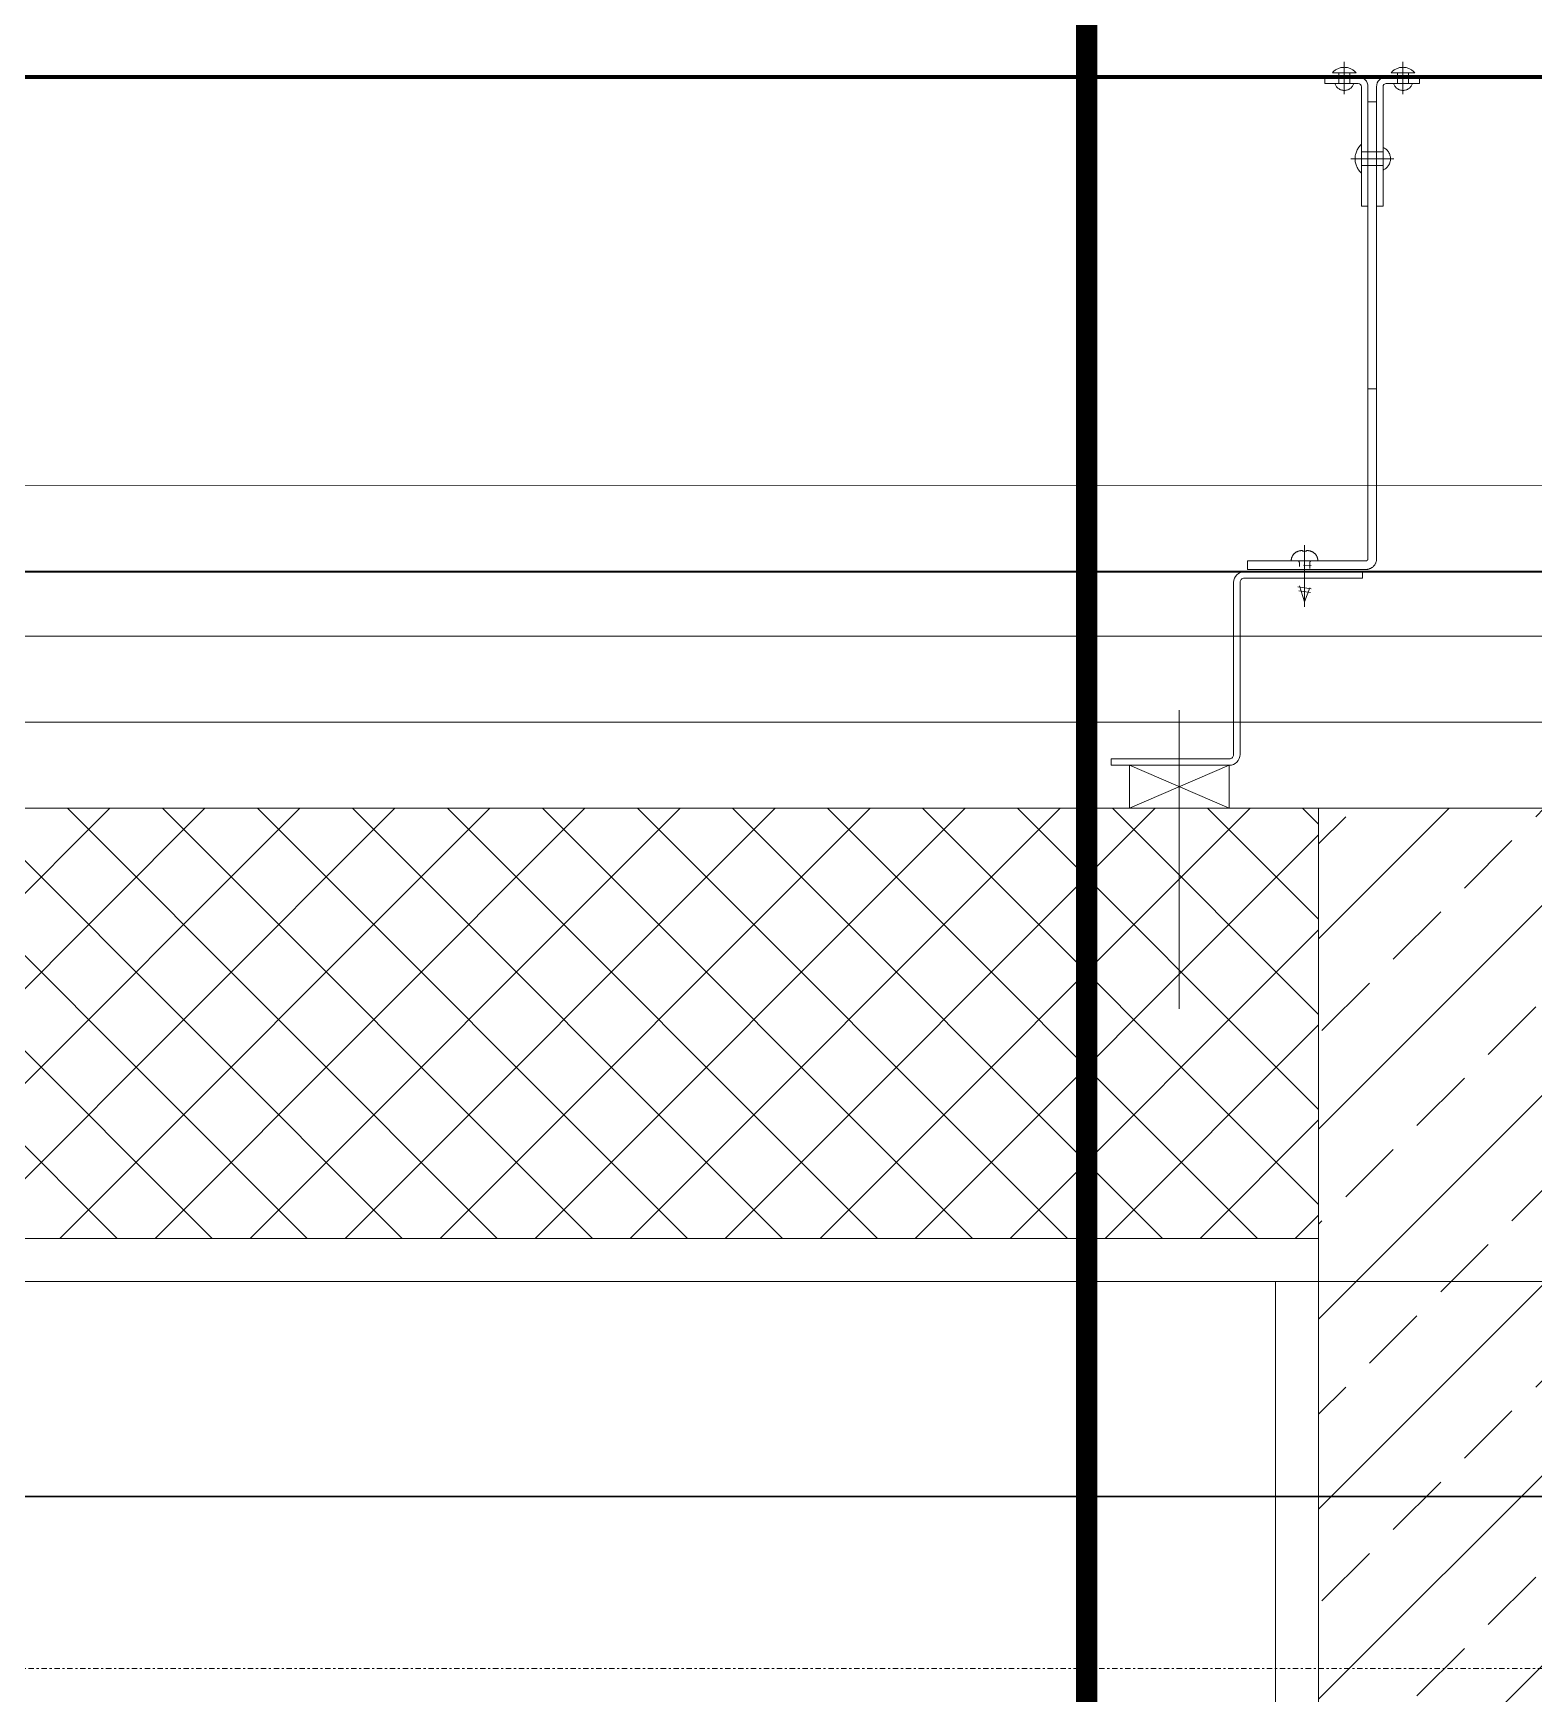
# Model space of a CAD drawing. Extents: x -1439 to 23780, y -1362 to 4476.
# Drawn here: x 21057.7 to 21127.5, y 2783.8 to 2861 of the extents above; entities that cross this region are included whole.
import ezdxf

# ---------------------------------------------------------------- set-up
doc = ezdxf.new("R2010")
doc.units = 0
doc.header["$MEASUREMENT"] = 0
doc.linetypes.add('Audi$0$DASHDOT2', pattern=[0.5, 0.25, -0.125, 0, -0.125])
doc.linetypes.add('Audi$0$HIDDEN2', pattern=[4.7625, 3.175, -1.5875])
doc.layers.get('0').update_dxf_attribs({"color": 9, "lineweight": 9})
for name, color, linetype, lineweight in [('Audi$0$00', 8, 'Continuous', 9), ('Audi$0$01', 8, 'Continuous', 9), ('Audi$0$06D', 8, 'Continuous', 9), ('Audi$0$09W', 8, 'Continuous', 9), ('Audi$0$10', 8, 'Continuous', 9), ('Audi$0$14', 8, 'Continuous', 9), ('Audi$0$21', 8, 'Continuous', 9), ('Audi$0$24', 8, 'Audi$0$DASHDOT2', 9), ('Audi$0$33', 8, 'Audi$0$BATTING', 9), ('Audi$0$35', 8, 'Continuous', 9), ('E-KABLO', 7, 'Continuous', 30)]:
    doc.layers.add(name, color=color, linetype=linetype, lineweight=lineweight)
doc.linetypes.add('Audi$0$BATTING', pattern='A,0.0001,-0.1,[134,ltypeshp.shx,S=0.1,R=0,X=-0.1,Y=0],-0.2,[134,ltypeshp.shx,S=0.1,R=180,X=0.1,Y=0],-0.1', length=0.4001)

# ---------------------------------------------------------------- blocks, each defined once
blk = doc.blocks.new('Audi$0$p-kolon_80x80')
at = {"layer": 'Audi$0$09W'}
h = blk.add_hatch(dxfattribs=at)
h.set_pattern_fill('ANSI33', color=256, scale=25, style=0)
h.set_pattern_definition([(45, (-1222.5, -385), (-4.419417, 4.419417), []), (45, (-1218.0806, -385), (-4.419417, 4.419417), [3.125, -1.5625])])
h.paths.add_polyline_path([(-40, -40), (40, -40), (40, 40), (-40, 40)])
blk.add_lwpolyline([(-40, -40), (40, -40), (40, 40), (-40, 40)], close=True)
blk = doc.blocks.new('Audi$0$P-AKS_AUDI')
at = {"layer": 'Audi$0$24'}
blk.add_lwpolyline([(-3840, 0), (360, 0)], dxfattribs=at)
blk = doc.blocks.new('Audi$0$p- alum kaplama profil')
at = {"lineweight": 13}
blk.add_lwpolyline([(7.116, 12.591), (7.116, 26.491)], dxfattribs=at)
at = {"lineweight": 5}
blk.add_lwpolyline([(9.441, 15.16), (4.791, 15.16), (4.791, 17.159), (9.441, 17.159)], close=True, dxfattribs=at)
for points in [[(4.791, 15.16), (9.441, 17.159)], [(9.441, 15.16), (4.791, 17.159)]]:
    blk.add_lwpolyline(points, dxfattribs=at)
at = {"lineweight": 18}
blk.add_lwpolyline([(4.091, 6.157), (-1.409, 6.157), (-1.409, 6.457), (4.091, 6.457, 0.414214), (4.291, 6.657), (4.291, 14.66, -0.414214), (4.791, 15.16), (10.291, 15.16), (10.291, 14.86), (4.791, 14.86, 0.414214), (4.591, 14.66), (4.591, 6.657, -0.414214)], format="xyb", close=True, dxfattribs=at)
blk.add_lwpolyline([(-2.059, 5.556), (-2.059, -2.342), (-2.059, -15.692), (-1.659, -15.692), (-1.659, -2.342), (-1.659, 5.556), (-1.659, 5.561), (-1.658, 5.566), (-1.658, 5.571), (-1.657, 5.576), (-1.656, 5.581), (-1.654, 5.585), (-1.653, 5.59), (-1.651, 5.595), (-1.649, 5.599), (-1.647, 5.604), (-1.644, 5.608), (-1.642, 5.612), (-1.639, 5.616), (-1.636, 5.62), (-1.633, 5.624), (-1.629, 5.627), (-1.626, 5.63), (-1.622, 5.634), (-1.618, 5.637), (-1.614, 5.64), (-1.61, 5.642), (-1.606, 5.645), (-1.601, 5.647), (-1.597, 5.649), (-1.592, 5.651), (-1.588, 5.652), (-1.583, 5.653), (-1.578, 5.654), (-1.573, 5.655), (-1.569, 5.656), (-1.564, 5.656), (-1.559, 5.656), (3.941, 5.656), (3.941, 6.056), (-1.559, 6.056), (-1.583, 6.056), (-1.608, 6.054), (-1.632, 6.051), (-1.656, 6.047), (-1.68, 6.041), (-1.704, 6.035), (-1.727, 6.027), (-1.75, 6.018), (-1.772, 6.008), (-1.794, 5.997), (-1.816, 5.985), (-1.836, 5.972), (-1.857, 5.958), (-1.876, 5.943), (-1.894, 5.927), (-1.912, 5.91), (-1.929, 5.892), (-1.945, 5.874), (-1.96, 5.854), (-1.974, 5.834), (-1.988, 5.813), (-2, 5.792), (-2.011, 5.77), (-2.021, 5.748), (-2.029, 5.725), (-2.037, 5.702), (-2.044, 5.678), (-2.049, 5.654), (-2.053, 5.63), (-2.056, 5.605), (-2.058, 5.581)], close=True)
blk.add_lwpolyline([(-1.659, -2.342), (-2.059, -2.342)])
for points in [[(-2.359, -10.842), (-2.359, -16.392), (-2.359, -16.392, -0.414214), (-2.509, -16.542), (-2.509, -16.542), (-4.059, -16.542), (-4.059, -16.842), (-2.509, -16.842), (-2.509, -16.842, 0.414214), (-2.059, -16.392), (-2.059, -10.842)], [(-1.359, -10.842), (-1.659, -10.842), (-1.659, -16.392, 0.414214), (-1.209, -16.842), (-1.209, -16.842), (0.341, -16.842), (0.341, -16.542), (-1.209, -16.542), (-1.209, -16.542, -0.414214), (-1.359, -16.392), (-1.359, -16.392)]]:
    blk.add_lwpolyline(points, format="xyb", close=True)
for points in [[(1.291, 4.927, -10), (1.291, 7.795, -10)], [(1.606, 6.866, -10), (0.976, 6.956, -10)], [(1.563, 7.053, -10), (1.02, 7.13, -10)], [(1.051, 6.913, -10), (1.291, 7.556, -10)], [(1.531, 6.823, -10), (1.291, 7.556, -10)], [(1.291, 6.157, -10), (1.291, 6.257, -10)], [(0.671, 5.656, -10), (1.911, 5.656, -10)], [(0.671, 5.656, -10), (0.672, 5.637, -10), (0.673, 5.617, -10), (0.675, 5.597, -10), (0.678, 5.578, -10), (0.682, 5.558, -10), (0.686, 5.539, -10), (0.691, 5.52, -10), (0.697, 5.501, -10), (0.704, 5.483, -10), (0.712, 5.464, -10), (0.72, 5.447, -10), (0.73, 5.429, -10), (0.739, 5.412, -10), (0.75, 5.395, -10), (0.761, 5.379, -10), (0.773, 5.363, -10), (0.786, 5.348, -10), (0.799, 5.333, -10), (0.813, 5.319, -10), (0.827, 5.306, -10), (0.842, 5.293, -10), (0.857, 5.28, -10), (0.873, 5.269, -10), (0.89, 5.258, -10), (0.907, 5.247, -10), (0.924, 5.238, -10), (0.942, 5.229, -10), (0.96, 5.221, -10), (0.978, 5.214, -10), (0.997, 5.207, -10), (1.016, 5.201, -10), (1.035, 5.196, -10)], [(0.961, 5.656, -10), (0.966, 5.657, -10), (0.97, 5.657, -10), (0.974, 5.657, -10), (0.979, 5.658, -10), (0.983, 5.659, -10), (0.987, 5.66, -10), (0.992, 5.662, -10), (0.996, 5.663, -10), (1, 5.665, -10), (1.004, 5.667, -10), (1.008, 5.669, -10), (1.011, 5.672, -10), (1.015, 5.674, -10), (1.018, 5.677, -10), (1.022, 5.68, -10), (1.025, 5.683, -10), (1.028, 5.686, -10), (1.031, 5.689, -10), (1.034, 5.693, -10), (1.036, 5.696, -10), (1.038, 5.7, -10), (1.041, 5.704, -10), (1.043, 5.708, -10), (1.044, 5.712, -10), (1.046, 5.716, -10), (1.047, 5.72, -10), (1.049, 5.725, -10), (1.05, 5.729, -10), (1.05, 5.733, -10), (1.051, 5.738, -10), (1.051, 5.742, -10), (1.051, 5.746, -10)], [(1.335, 5.855, -10), (0.976, 5.876, -10)], [(1.051, 5.833, -10), (1.051, 6.013, -10)], [(1.051, 5.746, -10), (1.051, 5.833, -10)], [(1.531, 5.746, -10), (1.531, 5.923, -10)], [(1.531, 5.746, -10), (1.531, 5.742, -10), (1.532, 5.738, -10), (1.532, 5.733, -10), (1.533, 5.729, -10), (1.534, 5.725, -10), (1.535, 5.72, -10), (1.537, 5.716, -10), (1.538, 5.712, -10), (1.54, 5.708, -10), (1.542, 5.704, -10), (1.544, 5.7, -10), (1.546, 5.696, -10), (1.549, 5.693, -10), (1.552, 5.689, -10), (1.555, 5.686, -10), (1.558, 5.683, -10), (1.561, 5.68, -10), (1.564, 5.677, -10), (1.568, 5.674, -10), (1.571, 5.672, -10), (1.575, 5.669, -10), (1.579, 5.667, -10), (1.583, 5.665, -10), (1.587, 5.663, -10), (1.591, 5.662, -10), (1.595, 5.66, -10), (1.599, 5.659, -10), (1.604, 5.658, -10), (1.608, 5.657, -10), (1.612, 5.657, -10), (1.617, 5.657, -10), (1.621, 5.656, -10)], [(1.548, 5.196, -10), (1.567, 5.201, -10), (1.586, 5.207, -10), (1.604, 5.214, -10), (1.623, 5.221, -10), (1.641, 5.229, -10), (1.659, 5.238, -10), (1.676, 5.247, -10), (1.693, 5.258, -10), (1.709, 5.269, -10), (1.725, 5.28, -10), (1.741, 5.293, -10), (1.755, 5.306, -10), (1.77, 5.319, -10), (1.784, 5.333, -10), (1.797, 5.348, -10), (1.809, 5.363, -10), (1.821, 5.379, -10), (1.833, 5.395, -10), (1.843, 5.412, -10), (1.853, 5.429, -10), (1.862, 5.447, -10), (1.871, 5.464, -10), (1.878, 5.483, -10), (1.885, 5.501, -10), (1.891, 5.52, -10), (1.896, 5.539, -10), (1.901, 5.558, -10), (1.905, 5.578, -10), (1.908, 5.597, -10), (1.91, 5.617, -10), (1.911, 5.637, -10), (1.911, 5.656, -10)], [(1.035, 5.196, -10), (1.04, 5.195, -10), (1.045, 5.194, -10), (1.05, 5.193, -10), (1.056, 5.192, -10), (1.061, 5.191, -10), (1.066, 5.189, -10), (1.071, 5.188, -10), (1.077, 5.187, -10), (1.082, 5.186, -10), (1.087, 5.185, -10), (1.092, 5.184, -10), (1.098, 5.183, -10), (1.103, 5.182, -10), (1.108, 5.182, -10), (1.113, 5.181, -10), (1.119, 5.18, -10), (1.124, 5.179, -10), (1.129, 5.178, -10), (1.135, 5.178, -10), (1.14, 5.177, -10), (1.145, 5.176, -10), (1.151, 5.175, -10), (1.156, 5.175, -10), (1.161, 5.174, -10), (1.167, 5.173, -10), (1.172, 5.173, -10), (1.177, 5.172, -10), (1.182, 5.172, -10), (1.188, 5.171, -10), (1.193, 5.171, -10), (1.198, 5.17, -10), (1.204, 5.17, -10)], [(1.204, 5.17, -10), (1.204, 5.204, -10)], [(1.379, 5.204, -10), (1.204, 5.204, -10)], [(1.379, 5.17, -10), (1.379, 5.204, -10)], [(1.379, 5.17, -10), (1.384, 5.17, -10), (1.389, 5.171, -10), (1.395, 5.171, -10), (1.4, 5.172, -10), (1.405, 5.172, -10), (1.411, 5.173, -10), (1.416, 5.173, -10), (1.421, 5.174, -10), (1.427, 5.175, -10), (1.432, 5.175, -10), (1.437, 5.176, -10), (1.443, 5.177, -10), (1.448, 5.178, -10), (1.453, 5.178, -10), (1.459, 5.179, -10), (1.464, 5.18, -10), (1.469, 5.181, -10), (1.474, 5.182, -10), (1.48, 5.182, -10), (1.485, 5.183, -10), (1.49, 5.184, -10), (1.495, 5.185, -10), (1.501, 5.186, -10), (1.506, 5.187, -10), (1.511, 5.188, -10), (1.516, 5.189, -10), (1.522, 5.191, -10), (1.527, 5.192, -10), (1.532, 5.193, -10), (1.537, 5.194, -10), (1.543, 5.195, -10), (1.548, 5.196, -10)], [(-2.859, -13.042, 0), (-0.859, -13.042, 0)], [(-2.359, -12.517, 0), (-2.396, -12.535, 0), (-2.433, -12.555, 0), (-2.468, -12.578, 0), (-2.501, -12.603, 0), (-2.532, -12.631, 0), (-2.561, -12.661, 0), (-2.588, -12.693, 0), (-2.612, -12.727, 0), (-2.634, -12.763, 0), (-2.653, -12.8, 0), (-2.669, -12.838, 0), (-2.682, -12.878, 0), (-2.693, -12.918, 0), (-2.701, -12.959, 0), (-2.705, -13, 0), (-2.707, -13.042, 0), (-2.705, -13.084, 0), (-2.701, -13.125, 0), (-2.693, -13.166, 0), (-2.682, -13.207, 0), (-2.669, -13.246, 0), (-2.653, -13.284, 0), (-2.634, -13.321, 0), (-2.612, -13.357, 0), (-2.588, -13.391, 0), (-2.561, -13.423, 0), (-2.532, -13.453, 0), (-2.501, -13.481, 0), (-2.468, -13.506, 0), (-2.433, -13.529, 0), (-2.396, -13.549, 0), (-2.359, -13.567, 0)], [(-2.359, -13.042, 0), (-2.359, -12.517, 0)], [(-2.359, -13.042, 0), (-2.359, -12.727, 0)], [(-2.359, -12.727, 0), (-2.359, -13.042, 0)], [(-1.359, -12.727, 0), (-2.359, -12.727, 0)], [(-2.359, -13.042, 0), (-2.359, -13.357, 0)], [(-2.359, -13.042, 0), (-2.359, -13.567, 0)], [(-2.359, -13.357, 0), (-2.359, -13.042, 0)], [(-1.359, -13.042, 0), (-1.359, -12.367, 0)], [(-1.359, -13.717, 0), (-1.324, -13.684, 0), (-1.292, -13.65, 0), (-1.261, -13.614, 0), (-1.232, -13.576, 0), (-1.205, -13.537, 0), (-1.18, -13.496, 0), (-1.158, -13.454, 0), (-1.137, -13.411, 0), (-1.119, -13.367, 0), (-1.103, -13.323, 0), (-1.09, -13.277, 0), (-1.079, -13.231, 0), (-1.07, -13.184, 0), (-1.064, -13.137, 0), (-1.06, -13.09, 0), (-1.059, -13.042, 0), (-1.06, -12.995, 0), (-1.064, -12.947, 0), (-1.07, -12.9, 0), (-1.079, -12.853, 0), (-1.09, -12.807, 0), (-1.103, -12.761, 0), (-1.119, -12.717, 0), (-1.137, -12.673, 0), (-1.158, -12.63, 0), (-1.18, -12.588, 0), (-1.205, -12.547, 0), (-1.232, -12.508, 0), (-1.261, -12.471, 0), (-1.292, -12.434, 0), (-1.324, -12.4, 0), (-1.359, -12.367, 0)], [(-1.359, -13.042, 0), (-1.359, -13.717, 0)], [(-1.359, -13.357, 0), (-2.359, -13.357, 0)], [(-3.286, -17.542, 0), (-3.286, -16.042, 0)], [(-0.556, -17.542, 0), (-0.556, -16.042, 0)], [(-2.846, -16.542, 0), (-2.858, -16.507, 0), (-2.872, -16.474, 0), (-2.89, -16.442, 0), (-2.91, -16.411, 0), (-2.932, -16.382, 0), (-2.957, -16.355, 0), (-2.983, -16.33, 0), (-3.012, -16.307, 0), (-3.042, -16.286, 0), (-3.074, -16.268, 0), (-3.107, -16.252, 0), (-3.141, -16.239, 0), (-3.177, -16.229, 0), (-3.213, -16.222, 0), (-3.249, -16.218, 0), (-3.286, -16.216, 0), (-3.322, -16.218, 0), (-3.358, -16.222, 0), (-3.394, -16.229, 0), (-3.43, -16.239, 0), (-3.464, -16.252, 0), (-3.497, -16.268, 0), (-3.529, -16.286, 0), (-3.559, -16.307, 0), (-3.588, -16.33, 0), (-3.614, -16.355, 0), (-3.639, -16.382, 0), (-3.661, -16.411, 0), (-3.681, -16.442, 0), (-3.699, -16.474, 0), (-3.713, -16.507, 0), (-3.726, -16.542, 0)], [(-3.286, -16.542, 0), (-3.726, -16.542, 0)], [(-3.286, -16.542, 0), (-3.546, -16.542, 0)], [(-3.546, -16.542, 0), (-3.286, -16.542, 0)], [(-3.546, -17.042, 0), (-3.546, -16.542, 0)], [(-3.286, -16.542, 0), (-2.846, -16.542, 0)], [(-3.286, -16.542, 0), (-3.026, -16.542, 0)], [(-3.026, -16.542, 0), (-3.286, -16.542, 0)], [(-3.026, -17.042, 0), (-3.026, -16.542, 0)], [(-0.996, -16.542, 0), (-0.984, -16.507, 0), (-0.969, -16.474, 0), (-0.952, -16.442, 0), (-0.932, -16.411, 0), (-0.909, -16.382, 0), (-0.885, -16.355, 0), (-0.858, -16.33, 0), (-0.83, -16.307, 0), (-0.799, -16.286, 0), (-0.768, -16.268, 0), (-0.734, -16.252, 0), (-0.7, -16.239, 0), (-0.665, -16.229, 0), (-0.629, -16.222, 0), (-0.592, -16.218, 0), (-0.556, -16.216, 0), (-0.519, -16.218, 0), (-0.483, -16.222, 0), (-0.447, -16.229, 0), (-0.412, -16.239, 0), (-0.377, -16.252, 0), (-0.344, -16.268, 0), (-0.312, -16.286, 0), (-0.282, -16.307, 0), (-0.254, -16.33, 0), (-0.227, -16.355, 0), (-0.202, -16.382, 0), (-0.18, -16.411, 0), (-0.16, -16.442, 0), (-0.143, -16.474, 0), (-0.128, -16.507, 0), (-0.116, -16.542, 0)], [(-0.556, -16.542, 0), (-0.996, -16.542, 0)], [(-0.556, -16.542, 0), (-0.816, -16.542, 0)], [(-0.816, -16.542, 0), (-0.556, -16.542, 0)], [(-0.816, -17.042, 0), (-0.816, -16.542, 0)], [(-0.556, -16.542, 0), (-0.296, -16.542, 0)], [(-0.556, -16.542, 0), (-0.116, -16.542, 0)], [(-0.296, -16.542, 0), (-0.556, -16.542, 0)], [(-0.296, -17.042, 0), (-0.296, -16.542, 0)], [(-3.837, -17.042, 0), (-3.81, -17.071, 0), (-3.782, -17.098, 0), (-3.753, -17.124, 0), (-3.722, -17.148, 0), (-3.69, -17.17, 0), (-3.657, -17.191, 0), (-3.623, -17.21, 0), (-3.588, -17.227, 0), (-3.552, -17.242, 0), (-3.515, -17.255, 0), (-3.478, -17.266, 0), (-3.44, -17.276, 0), (-3.402, -17.283, 0), (-3.363, -17.288, 0), (-3.324, -17.291, 0), (-3.286, -17.292, 0), (-3.247, -17.291, 0), (-3.208, -17.288, 0), (-3.169, -17.283, 0), (-3.131, -17.276, 0), (-3.093, -17.266, 0), (-3.056, -17.255, 0), (-3.019, -17.242, 0), (-2.983, -17.227, 0), (-2.948, -17.21, 0), (-2.914, -17.191, 0), (-2.881, -17.17, 0), (-2.849, -17.148, 0), (-2.818, -17.124, 0), (-2.789, -17.098, 0), (-2.761, -17.071, 0), (-2.735, -17.042, 0)], [(-3.286, -17.042, 0), (-3.837, -17.042, 0)], [(-3.286, -17.042, 0), (-2.735, -17.042, 0)], [(-0.556, -17.042, 0), (-1.107, -17.042, 0)], [(-0.005, -17.042, 0), (-0.031, -17.071, 0), (-0.059, -17.098, 0), (-0.089, -17.124, 0), (-0.119, -17.148, 0), (-0.151, -17.17, 0), (-0.184, -17.191, 0), (-0.218, -17.21, 0), (-0.253, -17.227, 0), (-0.289, -17.242, 0), (-0.326, -17.255, 0), (-0.363, -17.266, 0), (-0.401, -17.276, 0), (-0.439, -17.283, 0), (-0.478, -17.288, 0), (-0.517, -17.291, 0), (-0.556, -17.292, 0), (-0.595, -17.291, 0), (-0.634, -17.288, 0), (-0.672, -17.283, 0), (-0.711, -17.276, 0), (-0.749, -17.266, 0), (-0.786, -17.255, 0), (-0.823, -17.242, 0), (-0.858, -17.227, 0), (-0.893, -17.21, 0), (-0.928, -17.191, 0), (-0.961, -17.17, 0), (-0.993, -17.148, 0), (-1.023, -17.124, 0), (-1.053, -17.098, 0), (-1.08, -17.071, 0), (-1.107, -17.042, 0)], [(-0.556, -17.042, 0), (-0.005, -17.042, 0)]]:
    blk.add_polyline3d(points)
blk = doc.blocks.new('Audi$0$ÇATI KATI PLANI')
at = {"layer": 'Audi$0$09W'}
h = blk.add_hatch(dxfattribs=at)
h.set_pattern_fill('ANSI37', color=256, scale=25, style=0)
h.set_pattern_definition([(45, (11890, 0), (-2.2097087, 2.2097087), []), (135, (11890, 0), (-2.2097087, -2.2097087), [])])
h.paths.add_polyline_path([(21117.5, 2805), (20995, 2805), (20995, 2825), (21117.5, 2825)])
at = {"layer": 'Audi$0$00'}
blk.add_lwpolyline([(21117.5, 2805), (20995, 2805), (20995, 2825), (21117.5, 2825)], close=True, dxfattribs=at)
at = {"layer": 'Audi$0$06D'}
for points in [[(20995, 2839.999), (21245, 2840)], [(21245, 2825), (21245, 2833), (20995, 2833), (20995, 2825)]]:
    blk.add_lwpolyline(points, dxfattribs=at)
at = {"layer": 'Audi$0$10'}
for points, const_width in [([(18963.5, 1124.327), (18963.5, 2859), (22651.5, 2859), (22651.5, 2206.394)], 0.2), ([(18963.5, 1124.327), (18963.5, 2859), (22651.5, 2859), (22651.5, 2206.394)], 0.2), ([(20467.5, 291), (18963.5, 291), (18963.5, 2859), (22651.5, 2859), (22651.5, 291), (21824.7, 291)], 0.2), ([(20988.188, 2835.999), (21251.812, 2835.999)], 0.1)]:
    blk.add_lwpolyline(points, dxfattribs=dict(at, const_width=const_width))
at = {"layer": 'Audi$0$14'}
blk.add_lwpolyline([(20993, 2819.3), (20993, 2803), (20995, 2803), (21115.5, 2803), (21115.5, 2743), (21199.5, 2743), (21199.5, 2803), (21245, 2803), (21247, 2803), (21247, 2819.3)], dxfattribs=at)
at = {"layer": 'Audi$0$33', "ltscale": 0.4}
blk.add_lwpolyline([(20995, 2829), (21245, 2829)], dxfattribs=at)
at = {"layer": 'Audi$0$01'}
blk.add_blockref('Audi$0$p-kolon_80x80', (21157.5, 2785), dxfattribs=at)
at = {"layer": 'Audi$0$10', "rotation": 180}
blk.add_blockref('Audi$0$p- alum kaplama profil', (21118.141, 2842.159), dxfattribs=at)
at = {"layer": 'Audi$0$24'}
blk.add_blockref('Audi$0$P-AKS_AUDI', (22557.5, 2785), dxfattribs=at)

msp = doc.modelspace()

# ---------------------------------------------------------------- linework, layer by layer
at = {"layer": 'Audi$0$21', "linetype": 'Audi$0$HIDDEN2', "ltscale": 0.1, "const_width": 1}
msp.add_lwpolyline([(21106.719, 2881.806), (21846.44, 2881.806), (21846.44, 2723.154), (21106.719, 2723.154)], close=True, dxfattribs=at)
at = {"layer": 'Audi$0$35'}
msp.add_lwpolyline([(19799.5, 2371), (21815.5, 2371), (21815.5, 2447), (21889.5, 2447), (21889.5, 2553), (21865.5, 2553), (21865.5, 2743), (21815.5, 2743), (21815.5, 2803), (20189.5, 2802.999)], dxfattribs=at)
at = {"layer": 'E-KABLO', "color": 6, "ltscale": 40}
msp.add_line((21805.5, 2793), (20171.5, 2793), dxfattribs=at)

# ---------------------------------------------------------------- block references
msp.add_blockref('Audi$0$ÇATI KATI PLANI', (0, 0))

doc.saveas('drawing.dxf')
